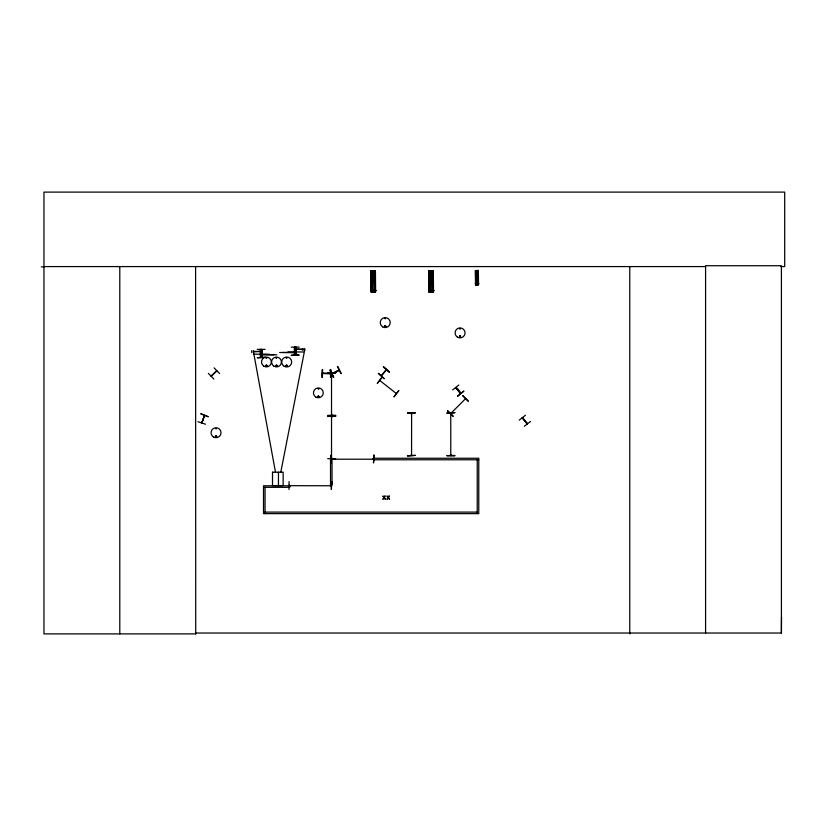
<?xml version="1.0" encoding="UTF-8"?>
<svg xmlns="http://www.w3.org/2000/svg" width="826" height="826" viewBox="0 0 826 826"><rect width="100%" height="100%" fill="white"/><g stroke="black" fill="none" stroke-linecap="round" stroke-linejoin="round"><path stroke-width="1.24" d="M278.455 485.574L278.455 472.193M780.838 266.581L784.7 266.581L784.7 192.107L43.964 192.107L43.964 633.893L195.721 633.893L195.617 633.026L781.406 633.026L781.52 617.053M202.153 422.292L201.627 422.871L204.507 415.55M204.208 416.314L204.094 415.54M204.435 415.602L201.916 422.881M331.794 373.187L331.804 374.064L331.525 373.187M331.443 417.099L331.835 416.407M331.525 458.647L331.515 457.769L331.835 458.626M411.234 413.971L411.286 413.145M411.565 455.415L411.606 413.165M450.759 455.415L450.759 454.537L451.037 455.415M451.11 455.25L451.068 454.703M216.412 428.725L215.607 428.622L216.412 428.518M215.503 436.407C217.093 434.961 216.009 437.811 215.627 436.644M216.722 436.593L216.649 436.056M265.982 357.906L266.829 358.009L266.034 357.803M266.87 365.815C266.127 363.76 265.559 367.477 266.953 365.691M267.18 365.691C265.187 368.004 265.993 363.409 267.097 365.505M276.07 357.906C277.474 356.553 276.245 359.506 276.225 357.627M275.76 365.495C277.02 368.468 277.619 363.13 275.791 365.691M286.261 357.906L287.118 357.792L286.323 357.999M285.961 365.495C287.283 368.241 287.685 363.595 286.085 365.329M287.211 365.825C286.312 363.739 285.961 367.477 287.169 365.691M317.896 396.418C319.683 395.282 317.442 398.266 318.351 396.067M318.774 388.86L317.938 388.643L318.691 388.943M319.063 396.542C316.885 399.01 318.371 393.672 318.97 396.893M384.802 318.392L385.525 318.805L385.071 318.351M384.689 326.291C386.103 324.504 385.463 328.211 384.761 326.167M385.928 326.291C383.491 328.655 385.67 323.389 385.721 326.786M459.545 336.595C460.96 334.819 460.33 338.526 459.628 336.471M280.799 472.193L304.722 349.863M455.684 387.621L460.423 393.63M456.014 388.168C455.302 385.174 462.746 394.787 460.082 393.207M460.763 393.434L455.549 387.59M522.362 417.935L527.081 423.841M523.013 418.183L522.507 417.605M527.05 423.17L527.411 423.686L522.641 417.708M331.484 373.352L331.845 373.899M331.835 417.151L331.525 416.387M331.474 457.934L331.835 458.482M411.596 413.919L411.606 413.31M450.717 454.703L450.728 455.312M339.187 370.255L332.114 373.827M260.748 353.094L261.625 353.094M373.569 291.836L373.579 291.041M431.451 291.836L430.924 291.877M379.815 380.518L396.067 393.321M201.967 422.984L204.538 415.478M205.488 424.192L197.982 421.735M208.049 416.717L200.718 413.754L208.08 416.614M211.033 376.088L216.629 370.647M451.068 413.165L465.616 398.628M215.349 436.231C218.095 434.393 215.307 439.225 215.493 435.87M276.968 365.959C276.545 363.843 275.481 366.95 276.834 366.021M430.996 291.815L431.513 290.969M331.835 415.426L331.835 414.735M322.532 373.331L323.41 373.331M216.846 370.977L211.322 376.233M377.327 383.357L382.17 377.121L377.379 383.388M398.762 390.646L393.919 396.883L398.721 390.615M381.302 375.623L386.238 369.563M381.447 375.882L386.527 369.78M384.142 378.607L378.287 373.29L384.162 378.576M332.011 459.194L332.052 485.11L330.514 485.11L330.514 458.791L331.959 459.204M289.792 485.316L289.079 485.678L331.185 485.76M373.466 459.225L331.412 459.204M322.501 373.6L330.441 373.6L322.698 373.29M329.626 373.331L330.421 373.331L322.615 373.331M447.64 410.801L453.237 416.366L447.651 410.78M462.736 395.695L468.332 401.26L462.777 395.654M451.079 413.31L451.037 414.022L450.5 413.32M214.11 367.88L219.602 373.548M213.862 379.041L208.358 373.373M411.286 454.62L411.286 455.332M411.565 455.332L411.555 454.62M452.638 389.913L458.812 384.999M457.697 396.181L463.809 391.183M519.255 420.083L525.47 415.21M524.283 426.309L530.498 421.446M459.865 328.438L460.082 329.244L460.082 328.418M459.7 335.934C459.05 338.918 461.786 335.614 460.082 335.883M450.769 413.537L450.769 413.041M450.759 413.145L450.759 455.332M340.911 373.662L337.442 366.568M332.093 373.538L339.021 369.986M332.197 373.982L339.249 370.327M260.902 353.012L260.748 353.642M289.792 485.75L289.833 487.319L263.515 487.319M330.627 485.368L331.236 485.368M477.036 284.598L476.778 284.01M289.234 485.316L289.792 485.358M370.843 270.752L375.407 270.691L375.634 292.063L371.07 292.136L370.936 270.752M431.905 270.701L433.299 270.691L433.505 292.063L428.962 292.136L428.756 270.752L432.989 270.711L433.216 292.063M475.477 284.794L478.522 284.753L478.357 270.494L475.322 270.536L475.539 284.794M371.173 272.921L375.118 272.879M475.539 271.981L478.171 271.96M429.066 272.921L433.01 272.879M475.549 272.952L478.182 272.921M371.184 274.366L375.138 274.325M429.076 274.366L433.02 274.325M475.57 274.397L478.202 274.366M371.215 276.534L375.159 276.493M475.58 275.678L478.213 275.657M429.107 276.534L433.051 276.493M475.59 277.133L478.223 277.102M371.225 278.465L375.169 278.424M429.117 278.465L433.061 278.424M371.246 280.634L375.2 280.592M429.138 280.634L433.092 280.592M475.662 283.339L478.295 283.308M478.739 283.71L475.229 283.752L478.739 283.824M476.592 284.774L477.397 284.764M371.359 289.936L375.303 289.895M370.709 290.576L375.964 290.515M429.252 289.936L433.196 289.895M370.709 290.742L375.964 290.68M373.022 290.948L373.641 290.938M428.601 290.576L433.856 290.515M428.601 290.742L433.856 290.68M430.914 290.917L431.533 290.938M327.715 373.156L335.604 373.053M407.476 412.732L415.364 412.721M407.476 413.062L415.375 413.01M335.604 415.426L327.715 415.478L327.715 416.407L335.604 416.356L335.604 415.426L327.715 415.53M327.705 415.974L335.614 415.86M327.715 416.294L335.604 416.304M446.949 455.549L454.847 455.498M446.949 455.838L454.847 455.828M327.715 458.678L335.604 458.678M372.712 458.895L373.424 458.895L372.712 459.173M331.247 462.983L331.205 455.085L330.813 460.722M289.048 481.589L288.986 489.488M331.34 481.589L331.371 489.488L331.753 481.589M331.257 485.678L330.627 485.719M41.3 266.891L43.964 266.881M43.964 266.581L705.59 266.581M291.32 347.157L299.208 347.075M302.966 349.15L296.379 349.15L302.966 349.594M257.237 349.367L265.125 349.398M294.428 349.264L296.379 349.264M294.428 349.481L296.379 349.481M294.82 350.689C297.061 350.926 294.128 350.369 294.985 351.566M294.82 351.019L295.698 351.019M294.82 351.236L295.698 351.236M253.479 351.391L262.007 351.504L260.056 351.721M294.82 351.566L295.698 351.566M287.871 351.969L303.338 351.969M294.737 352.144L295.501 352.144M295.501 352.495L279.632 352.506M260.748 352.929L261.625 352.929M260.748 353.26L261.625 353.26M260.748 353.476L261.625 353.476M260.748 353.807L261.625 353.807M253.799 354.209L269.255 354.209M276.813 354.829L260.944 354.777L261.708 354.375M260.944 354.457L273.881 354.736M291.32 355.128L299.208 355.097L291.32 355.479M330.421 369.511L330.534 377.41M478.77 459.783L373.517 459.783L373.517 458.254L478.77 458.254L478.77 513.638L263.515 513.638L263.515 485.791L289.833 485.791M265.053 512.099L477.232 512.099M527.164 423.852L522.208 417.811M383.357 367.074L389.469 372.061M463.768 391.142L457.625 396.098M337.71 366.434L341.262 373.476M330.204 370.224L333.766 377.265M331.835 373.342L331.804 373.982M275.481 472.193L253.479 351.866L260.056 351.391M478.306 270.494L478.337 284.753L478.017 270.494M477.965 270.494L478.109 284.753M477.789 270.505L477.82 284.764L477.5 270.505M477.438 270.505L477.604 284.764M476.179 270.525L476.406 284.784M476.034 270.536L476.22 284.794M475.838 270.536L476.003 284.794M475.673 270.536L475.89 284.794M475.528 270.536L475.704 284.794M433.196 270.691L433.433 292.063M433 292.074L432.772 270.691L432.907 292.074M432.525 270.691L432.659 292.074M432.483 292.074L432.256 270.701L432.411 292.074M431.926 270.701L431.988 278.248M432.112 280.757L432.143 290.824M431.843 292.084L430.645 292.094M430.129 271.991L430.109 278.29M430.232 280.799L430.243 290.866M429.85 270.742L430.078 292.125L429.768 270.742M429.53 272.002L429.726 292.125M429.365 272.002L429.561 292.125L429.272 272.002M429.035 270.752L429.313 292.125M428.828 270.752L429.066 292.136M374.787 270.691L375.014 292.074M374.632 270.691L374.849 292.074L374.539 270.691M374.364 270.701L374.55 292.074M374.116 270.701L374.199 278.248L374.033 270.701M374.219 280.757L374.333 290.824L374.147 280.757M373.961 292.084L372.753 292.094M372.247 271.991L372.289 278.279M372.32 280.799L372.443 290.855M372.144 272.002L372.216 278.29M372.237 280.799L372.35 290.866M371.958 270.742L372.113 292.125M371.793 278.29L371.721 272.002L371.69 278.29M371.814 280.809L371.937 292.125M371.721 280.809L371.865 292.125M371.473 272.002L371.442 278.29M371.566 280.809L371.597 292.125M371.153 270.752L371.421 292.125M371.111 270.752L371.339 292.125M331.515 414.652L331.525 415.364L331.525 373.269M331.515 457.852L331.525 458.564L331.525 416.469M331.112 455.085L331.133 458.471M781.406 633.026L781.406 265.724L705.59 265.724L705.59 633.026M629.763 266.581L629.763 633.893M477.232 459.783L477.232 513.638M330.823 369.511L330.823 377.41M322.419 369.511L322.419 377.41M304.722 348.386L304.722 350.358M302.966 348.386L302.966 350.358M296.142 347.178L296.1 355.077M295.76 347.178L295.811 355.077M295.718 347.178L295.698 355.077M295.501 352.578L282.564 352.495M294.82 347.178L294.81 355.077M294.717 347.178L294.717 355.077M294.417 347.178L294.386 355.077M265.053 487.319L265.053 513.638M262.059 349.419L262.059 357.307M261.728 349.419L261.728 357.307M261.625 349.419L261.625 357.307M260.748 349.419L260.686 357.307M260.634 349.419L260.634 357.307M260.304 349.419L260.304 357.307M253.479 350.627L253.479 352.599M251.724 350.627L251.724 352.599M195.607 266.581L195.721 633.893M119.791 266.581L119.791 633.893M272.508 472.193L272.508 485.574L283.142 485.574L283.142 472.193L272.508 472.193M372.361 279.312C373.476 282.647 374.942 276.916 372.361 279.312M430.253 279.312C431.368 282.647 432.834 276.916 430.253 279.312M476.334 276.245C477.077 278.476 478.058 274.655 476.334 276.245M384.978 495.982L384.173 497.293L382.861 495.982L383.894 497.655L382.83 499.327L384.142 497.985L385.463 499.327L384.41 497.634L384.978 495.982M389.077 495.982L388.261 497.293L386.96 495.982L387.993 497.655L386.929 499.327L388.241 497.985L389.562 499.327L388.509 497.634L389.077 495.982M383.563 366.816L389.407 372.144L383.563 366.816M330.297 370.172L333.498 377.399L330.255 370.193M335.604 372.753L327.715 373.207L335.604 372.722M454.837 412.68L446.949 413.176L454.837 412.68M373.92 455.085L373.538 462.973L373.889 455.085M415.375 455.384L407.476 455.88L415.375 455.384M265.125 357.369L257.237 357.751L265.125 357.307M322.532 369.511L322.13 377.41L322.47 369.511M375.324 292.063L375.087 270.691L375.283 292.074M457.583 337.235A4.997 4.997 0 0 0 465.069 332.909A4.997 4.997 0 0 0 457.583 328.583A4.997 4.997 0 0 0 457.583 337.235M382.727 326.92A4.997 4.997 0 0 0 390.213 322.594A4.997 4.997 0 0 0 382.727 318.268A4.997 4.997 0 0 0 382.727 326.92M315.893 397.11A4.925 4.925 0 0 0 323.276 392.846A4.925 4.925 0 0 0 315.893 388.581A4.925 4.925 0 0 0 315.893 397.11M213.542 437.047A4.997 4.997 0 0 0 221.027 432.721A4.997 4.997 0 0 0 213.542 428.395A4.997 4.997 0 0 0 213.542 437.047M284.196 366.321A4.997 4.997 0 0 0 291.692 361.995A4.997 4.997 0 0 0 284.196 357.679A4.997 4.997 0 0 0 284.196 366.321M274.036 366.269A4.935 4.935 0 0 0 281.429 361.995A4.935 4.935 0 0 0 274.036 357.73A4.935 4.935 0 0 0 274.036 366.269M263.959 366.259A4.915 4.915 0 0 0 271.331 361.995A4.915 4.915 0 0 0 263.959 357.741A4.915 4.915 0 0 0 263.959 366.259"/></g></svg>
